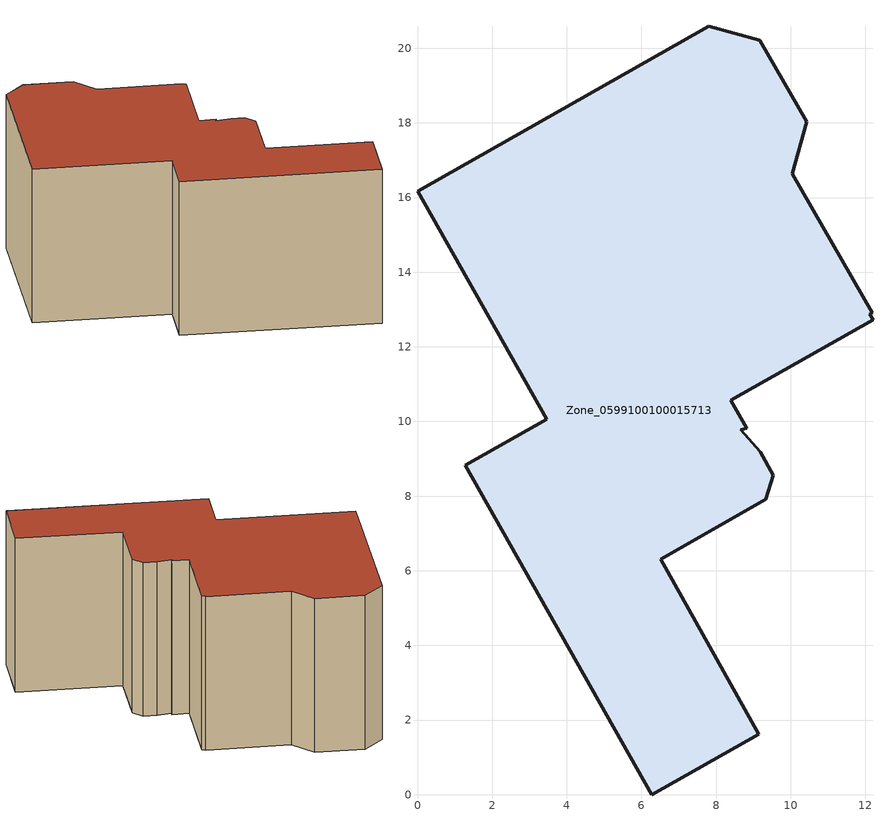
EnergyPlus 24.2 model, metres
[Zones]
Zone_0599100100015713
 floor ground (C_G): 8.66,9.78 9.18,9.18 9.53,8.56 9.33,7.91 6.51,6.3 9.15,1.62 6.27,0 1.28,8.83 3.46,10.06 0,16.17 7.8,20.59 9.17,20.22 10.43,18.04 10.04,16.64 12.18,12.92 12.12,12.87 12.2,12.72 8.39,10.56 8.82,9.81 z0
 wall outside (C_F): 10.43,18.04 9.17,20.22 7.8,20.59 0,16.17 3.46,10.06 1.28,8.83 6.27,0 9.15,1.62 6.51,6.3 9.33,7.91 9.53,8.56 9.18,9.18 8.66,9.78 8.82,9.81 8.39,10.56 12.2,12.72 12.12,12.87 12.18,12.92 10.04,16.64 10.43,18.04 z0:8.38
 roof outside (C_R): 8.66,9.78 8.82,9.81 8.39,10.56 12.2,12.72 12.12,12.87 12.18,12.92 10.04,16.64 10.43,18.04 9.17,20.22 7.8,20.59 0,16.17 3.46,10.06 1.28,8.83 6.27,0 9.15,1.62 6.51,6.3 9.33,7.91 9.53,8.56 9.18,9.18 z8.38
[BUILDING]
Pand.0599100100015713: North Axis=0; Terrain=City; Loads Convergence Tolerance Value=0.04; Temperature Convergence Tolerance Value=0.4; Solar Distribution=FullExterior; Maximum Number of Warmup Days=25; Minimum Number of Warmup Days=1
[Site:Location]
Rotterdam.The.Hague.AP_ZH_NLD Design_Conditions: Latitude=51.96; Longitude=4.45; Time Zone=1; Elevation=-4.5
[SITE:GROUNDTEMPERATURE:BUILDINGSURFACE]
18, 18, 18, 18, 18, 18, 18, 18, 18, 18, 18, 18
[MATERIAL] Thermal Absorptance=0.9; Solar Absorptance=0.7; Visible Absorptance=0.7
Name | Roughness | Thickness | Conductivity | Density | Specific Heat
G.D.2015-2018 | MediumSmooth | 0.15 | 0.0428571 | 540 | 1210
F.D.2015-2018 | Rough | 0.3 | 0.0666667 | 1920 | 840
R.D.2015-2018 | MediumRough | 0.2 | 0.0333333 | 1500 | 1000
[CONSTRUCTION]
C_G: G.D.2015-2018
C_F: F.D.2015-2018
C_R: R.D.2015-2018
[ZONE]
Zone_0599100100015713: Type=1; Multiplier=1; Ceiling Height=Autocalculate; Volume=Autocalculate; Floor Area=autocalculate; Part of Total Floor Area=Yes
[ZONEINFILTRATION:DESIGNFLOWRATE]
Infil_Zone_0599100100015713: Zone or ZoneList or Space or SpaceList=Zone_0599100100015713; Schedule=AlwaysOn; Design Flow Rate Calculation Method=Flow/Area; Flow Rate per Floor Area=0.0021; Constant Term Coefficient=1; Temperature Term Coefficient=0; Velocity Term Coefficient=0; Velocity Squared Term Coefficient=0
[HVACTEMPLATE:ZONE:IDEALLOADSAIRSYSTEM]
Zone_0599100100015713: Maximum Heating Supply Air Temperature=50; Minimum Cooling Supply Air Temperature=13; Maximum Heating Supply Air Humidity Ratio=0.0156; Minimum Cooling Supply Air Humidity Ratio=0.0077; Heating Limit=NoLimit; Cooling Limit=NoLimit; Dehumidification Control Type=ConstantSensibleHeatRatio; Cooling Sensible Heat Ratio=0.7; Dehumidification Setpoint=60; Humidification Control Type=None; Humidification Setpoint=30; Outdoor Air Method=None; Outdoor Air Flow Rate per Person=0.00944; Outdoor Air Flow Rate per Zone Floor Area=0; Outdoor Air Flow Rate per Zone=0; Demand Controlled Ventilation Type=None; Outdoor Air Economizer Type=NoEconomizer; Heat Recovery Type=None; Sensible Heat Recovery Effectiveness=0.7; Latent Heat Recovery Effectiveness=0.65
[ZONECONTROL:THERMOSTAT]
ThermostatControl_Zone_0599100100015713: Zone or ZoneList=Zone_0599100100015713; Control Type Schedule=DualSetpointControlType; Control 1=Thermostat_Zone_0599100100015713; Temperature Difference Between Cutout And Setpoint=0
[THERMOSTATSETPOINT:DUALSETPOINT]
Thermostat_Zone_0599100100015713: Heating Setpoint Temperature Schedule=HeatingSetpoint_Zone_0599100100015713; Cooling Setpoint Temperature Schedule=CoolingSetpoint_Zone_0599100100015713
[SCHEDULE:COMPACT]
HeatingSetpoint_Zone_0599100100015713: Through: 12/31, For: AllDays, Until: 24:00, 21
CoolingSetpoint_Zone_0599100100015713: Through: 12/31, For: AllDays, Until: 24:00, 24
DualSetpointControlType: Through: 12/31, For: AllDays, Until: 24:00, 4
AlwaysOn: Through: 12/31, For: AllDays, Until: 24:00, 1
